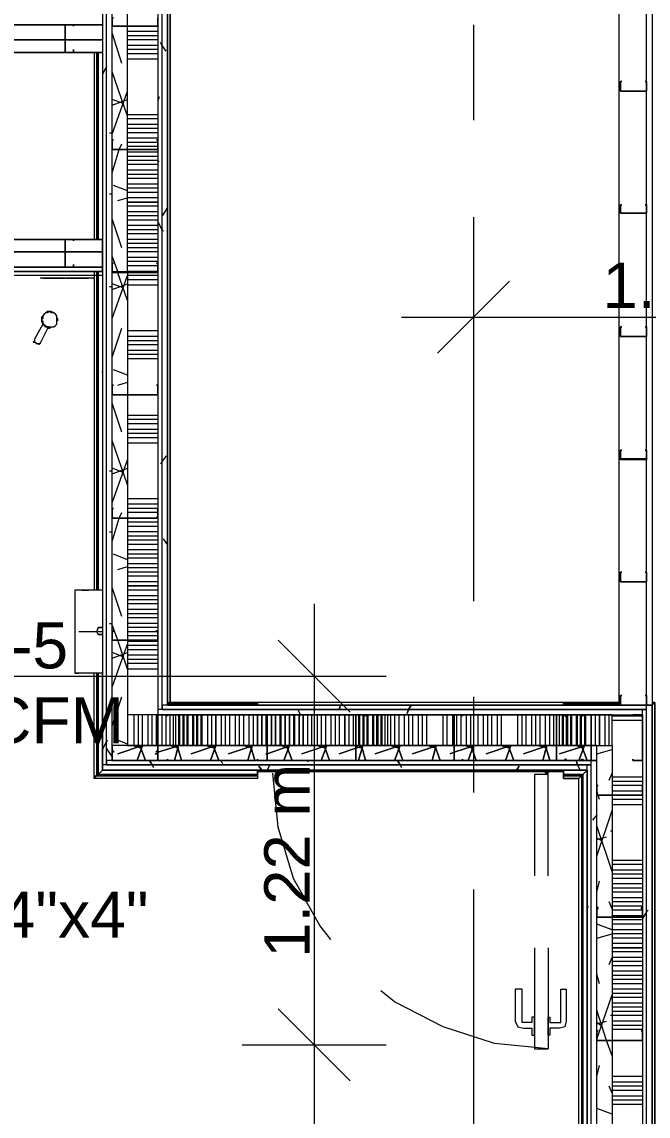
# Model space of a CAD drawing. Header units: metres. Extents: x -2 to 237, y -8 to 52.
# Drawn here: x 15.312 to 17.385, y 27.228 to 30.847 of the extents above; entities that cross this region are included whole.
import ezdxf

# ---------------------------------------------------------------- set-up
doc = ezdxf.new("R2010")
doc.units = ezdxf.units.M
doc.layers.add('HVAC - Ductos', color=5, linetype='Continuous', lineweight=0)
doc.layers.add('PDF3_Text', color=7, linetype='Continuous', lineweight=0)
doc.layers.add('PDF3_Geometry', color=7, linetype='Continuous', lineweight=0, true_color=0xaaaaaa)
doc.styles.add('PDF Helvetica', font='')
doc.styles.get('PDF Helvetica').set_extended_font_data('Helvetica')

msp = doc.modelspace()

# ---------------------------------------------------------------- linework, layer by layer
at = {"layer": 'HVAC - Ductos', "lineweight": 0}
for points in [[(16.8074, 30.1091), (16.8074, 29.8708), (16.8074, 29.6324)], [(16.9266, 29.9899), (16.8074, 29.8708), (16.6882, 29.7516)], [(16.5691, 29.8708), (18.297, 29.8708), (21.8445, 29.8708), (24.5717, 29.8708), (26.0062, 29.8708), (30.5621, 29.8708)], [(16.2803, 28.922), (16.2803, 27.4645), (16.2803, 26.117)], [(16.3995, 28.5645), (16.2803, 28.6836), (16.1611, 28.8028)], [(15.1208, 28.6836), (16.2803, 28.6836), (16.5187, 28.6836)], [(16.3995, 27.3453), (16.2803, 27.4645), (16.1611, 27.5836)], [(16.042, 27.4645), (16.2803, 27.4645), (16.5187, 27.4645)]]:
    msp.add_lwpolyline(points, dxfattribs=at)
at = {"layer": 'PDF3_Geometry', "lineweight": 0}
for points in [[(17.3803, 26.9832), (17.3803, 28.5736), (17.3665, 28.5736), (17.1832, 28.5736), (15.7762, 28.5736), (15.7762, 28.5874), (15.7762, 31.9149), (15.7762, 31.9287), (17.1832, 31.9287), (17.3665, 31.9287), (17.3803, 31.9287), (17.3803, 33.3449), (17.3803, 33.9683), (17.3803, 34.1516), (17.3803, 34.1699), (16.5095, 34.1699), (8.5207, 34.1699)], [(8.5207, 34.1516), (16.5095, 34.1516), (17.3665, 34.1516), (17.3665, 34.1012), (17.3665, 33.9683), (17.3665, 33.3449), (17.3665, 31.947), (17.2657, 31.947), (17.1832, 31.947), (15.7624, 31.947), (15.7624, 31.9287), (15.7624, 31.9149), (15.7624, 28.5874), (15.7624, 28.5736), (15.7624, 28.5553), (17.1832, 28.5553), (17.2657, 28.5553), (17.3665, 28.5553), (17.3665, 26.9832), (17.3665, 26.9649), (17.3665, 26.9512), (17.3162, 26.9512), (17.3162, 26.8503), (17.3162, 26.9512)], [(14.9878, 26.9832), (15.7074, 26.9832), (14.9878, 26.9832), (17.1832, 26.9832), (17.197, 26.9832), (17.197, 28.3903), (17.1832, 28.3903), (15.5928, 28.3903), (15.5928, 28.404), (15.5928, 28.5874), (15.5928, 31.9149), (15.5928, 32.0983), (15.5928, 32.112), (17.1832, 32.112), (17.197, 32.112), (17.197, 33.3449), (17.197, 33.9683), (17.197, 33.9866), (16.5095, 33.9866), (8.5207, 33.9866)], [(15.7624, 30.022), (15.6616, 30.022), (15.6616, 30.4254), (15.6616, 30.8333), (15.6616, 31.2366), (15.6616, 31.6445), (15.6616, 31.9149), (15.6616, 31.9333)], [(15.5791, 31.9149), (15.5791, 28.5874), (15.5791, 28.372), (17.1832, 28.372), (17.1832, 26.9832), (14.9878, 26.9832), (7.0265, 26.9832)], [(15.5791, 31.9149), (15.5791, 28.5874)], [(17.2153, 26.9832), (17.2153, 28.404), (17.197, 28.404), (17.1832, 28.404), (15.6111, 28.404), (15.6111, 28.4545), (15.6111, 28.5874), (15.6111, 31.9149)], [(16.0924, 31.9149), (15.7945, 31.9149), (15.7945, 31.9104), (15.7991, 31.9058), (15.8036, 31.9058), (15.8036, 31.9012), (16.0924, 31.9012), (16.0924, 31.9058), (16.0924, 31.9012), (15.8036, 31.9012), (15.8036, 28.5966), (16.0924, 28.5966), (16.0924, 28.592), (15.7945, 28.592)], [(17.2887, 31.9149), (17.2887, 28.5874), (17.1053, 28.5874), (17.2887, 28.5874), (17.1053, 28.5874), (17.2887, 28.5874), (17.1053, 28.5874), (17.1053, 28.5966), (16.0924, 28.5966), (16.0924, 28.5874), (15.7945, 28.5874), (15.7945, 28.592), (15.7991, 28.5966), (15.8036, 28.5966), (16.0924, 28.5966), (15.8036, 28.5966), (15.7991, 28.5966), (15.7945, 28.592), (15.7945, 28.5874), (16.0924, 28.5874), (15.7945, 28.5874), (15.7945, 28.592), (15.7991, 28.5966), (15.8036, 28.5966), (15.8036, 31.9012)], [(15.7945, 31.9149), (15.7945, 28.5874), (15.7945, 31.9149), (15.7945, 28.5874), (16.0924, 28.5874), (15.7945, 28.5874), (17.1832, 28.5874)], [(15.8036, 28.5966), (16.0924, 28.5966), (16.0924, 28.592), (15.7945, 28.592), (15.7945, 31.9104), (15.7945, 28.5874), (16.0924, 28.5874), (15.9412, 28.5874), (16.0924, 28.5874)], [(17.1053, 31.9149), (17.2887, 31.9149), (17.3665, 31.9149), (17.3803, 31.9149), (17.3987, 31.9149), (17.3803, 31.9149), (17.3987, 31.9149), (17.3987, 28.5874), (17.3803, 28.5874), (17.1832, 28.5874), (17.2887, 28.5874), (17.1053, 28.5874), (17.2153, 28.5874), (17.1053, 28.5874)], [(17.4078, 28.5966), (17.3987, 28.5966), (17.4078, 28.5966), (17.3987, 28.5966), (17.4078, 28.5966), (17.4078, 26.9832), (17.4078, 28.5966), (17.4033, 28.592), (17.3987, 28.5874), (17.3987, 26.9832), (17.3987, 28.5874), (17.3803, 28.5874), (17.3665, 28.5874), (17.2887, 28.5874), (17.3665, 28.5874), (17.3803, 28.5874), (17.3803, 31.9149)], [(12.8886, 30.8378), (15.5791, 30.8378), (12.8886, 30.8378)], [(15.5791, 30.8562), (15.5791, 30.7461)], [(16.8074, 30.8378), (16.8074, 30.5216)], [(15.7624, 30.8149), (15.6616, 30.8149)], [(15.7624, 30.8012), (15.6616, 30.8012)], [(13.4249, 30.7874), (13.8282, 30.7874), (14.2361, 30.7874), (14.6395, 30.7874), (15.0474, 30.7874), (15.4553, 30.7874), (15.5791, 30.7874), (15.4553, 30.7874), (15.0474, 30.7874), (14.6395, 30.7874), (14.2361, 30.7874), (13.8282, 30.7874), (13.4249, 30.7874)], [(15.7624, 30.7874), (15.6616, 30.7874)], [(15.7624, 30.7691), (15.6616, 30.7691)], [(12.8886, 30.7461), (15.5791, 30.7461), (12.8886, 30.7461)], [(15.5516, 30.7461), (15.5516, 30.1274)], [(15.5607, 30.7461), (15.5607, 30.1274)], [(15.7624, 30.7553), (15.6616, 30.7553)], [(15.7624, 30.7416), (15.6616, 30.7416)], [(15.7624, 30.7233), (15.6616, 30.7233)], [(15.5791, 30.7004), (15.5791, 30.3382)], [(15.7624, 30.5399), (15.6616, 30.5399)], [(15.7624, 30.5262), (15.6616, 30.5262)], [(15.7624, 30.5078), (15.6616, 30.5078)], [(15.7624, 30.4941), (15.6616, 30.4941)], [(15.7624, 30.4803), (15.6616, 30.4803)], [(15.7624, 30.462), (15.6616, 30.462)], [(15.7624, 30.4482), (15.6616, 30.4482)], [(15.7624, 30.4345), (15.6616, 30.4345)], [(15.7624, 30.4162), (15.6616, 30.4162)], [(15.7624, 30.4024), (15.6616, 30.4024)], [(15.7624, 30.3887), (15.6616, 30.3887)], [(15.7624, 30.3749), (15.6616, 30.3749)], [(15.7624, 30.3566), (15.6616, 30.3566)], [(15.7624, 30.3428), (15.6616, 30.3428)], [(15.7624, 30.3291), (15.6616, 30.3291)], [(15.7624, 30.3108), (15.6616, 30.3108)], [(15.7624, 30.297), (15.6616, 30.297)], [(15.7624, 30.2832), (15.6616, 30.2832)], [(15.7624, 30.2649), (15.6616, 30.2649)], [(15.7624, 30.2374), (15.6616, 30.2374)], [(15.7624, 30.2191), (15.6616, 30.2191)], [(15.7624, 30.2053), (15.6616, 30.2053)], [(15.7624, 30.1916), (15.6616, 30.1916)], [(16.8074, 30.2007), (16.8074, 28.9312)], [(15.7624, 30.1732), (15.6616, 30.1732)], [(15.7624, 30.1595), (15.6616, 30.1595)], [(15.7624, 30.1458), (15.6616, 30.1458)], [(15.5791, 30.0082), (12.884, 30.0082), (12.884, 30.022), (15.5791, 30.022), (12.8932, 30.022), (15.5791, 30.022), (12.8932, 30.022), (12.8932, 30.0358), (13.017, 30.0358), (12.8932, 30.0358), (12.8932, 30.0862), (12.8932, 30.1274), (15.5791, 30.1274)], [(12.8932, 30.022), (15.5791, 30.022), (15.5791, 30.1274), (12.8932, 30.1274)], [(15.7624, 30.1274), (15.6616, 30.1274)], [(15.7624, 30.1137), (15.6616, 30.1137)], [(15.7624, 30.0999), (15.6616, 30.0999)], [(15.7624, 30.0862), (15.6616, 30.0862)], [(15.7624, 30.0678), (15.6616, 30.0678)], [(15.7624, 30.0541), (15.6616, 30.0541)], [(15.7624, 30.0403), (15.6616, 30.0403)], [(15.5516, 29.9991), (15.3728, 29.9991)], [(15.382, 29.9991), (15.4553, 29.9991)], [(15.4599, 29.9991), (15.5332, 29.9991)], [(15.5516, 30.022), (15.5516, 28.9678)], [(15.5607, 30.022), (15.5607, 28.9678)], [(15.6616, 30.0174), (15.6616, 29.6141), (15.6616, 29.2062), (15.6616, 28.8028), (15.6616, 28.5874), (15.6616, 28.5553), (15.6616, 28.4545), (15.7624, 28.4545), (16.1245, 28.4545), (16.4178, 28.4545), (16.7432, 28.4545), (17.0824, 28.4545), (17.1832, 28.4545), (17.197, 28.4545), (17.2153, 28.4545), (17.2657, 28.4545), (17.2657, 28.2895), (17.2657, 27.8862), (17.2657, 27.4782), (17.2657, 27.0749)], [(15.7624, 30.0082), (15.6616, 30.0082)], [(15.5791, 29.9808), (15.5791, 28.9678), (15.5012, 28.9678), (15.4966, 28.9678), (15.492, 28.9678)], [(15.7624, 29.9945), (15.6616, 29.9945)], [(15.7624, 29.9762), (15.6616, 29.9762)], [(15.4003, 29.8341), (15.4049, 29.8341), (15.4095, 29.8387), (15.4186, 29.8387), (15.4232, 29.8432), (15.4278, 29.8478), (15.4278, 29.857), (15.4324, 29.8616), (15.4278, 29.8708), (15.4278, 29.8754), (15.4232, 29.88), (15.4186, 29.8845), (15.4095, 29.8891), (15.4049, 29.8891), (15.3958, 29.8891), (15.3912, 29.8845), (15.3866, 29.88), (15.382, 29.8754), (15.3774, 29.8708), (15.3774, 29.8616), (15.3774, 29.857), (15.382, 29.8478)], [(15.4003, 29.8387), (15.3958, 29.8387), (15.3912, 29.8387), (15.3912, 29.8432), (15.3866, 29.8432), (15.3866, 29.8478), (15.382, 29.8478), (15.3545, 29.7974), (15.3545, 29.7928), (15.3499, 29.7882), (15.3545, 29.7882), (15.3591, 29.7882), (15.3591, 29.7837), (15.3636, 29.7837), (15.3682, 29.7837), (15.3682, 29.7791), (15.3682, 29.7837), (15.3728, 29.7837)], [(15.3728, 29.7882), (15.3728, 29.7837), (15.4003, 29.8387), (15.3958, 29.8387), (15.3912, 29.8387), (15.3912, 29.8432), (15.3866, 29.8432)], [(15.7624, 29.8249), (15.6616, 29.8249)], [(15.7624, 29.8066), (15.6616, 29.8066)], [(15.7624, 29.7928), (15.6616, 29.7928)], [(15.7624, 29.7791), (15.6616, 29.7791)], [(15.7624, 29.7608), (15.6616, 29.7608)], [(15.7624, 29.747), (15.6616, 29.747)], [(15.7624, 29.7332), (15.6616, 29.7332)], [(15.7624, 29.5453), (15.6616, 29.5453)], [(15.7624, 29.5316), (15.6616, 29.5316)], [(15.7624, 29.5178), (15.6616, 29.5178)], [(15.7624, 29.4995), (15.6616, 29.4995)], [(15.7624, 29.4858), (15.6616, 29.4858)], [(15.7624, 29.472), (15.6616, 29.472)], [(15.7624, 29.4536), (15.6616, 29.4536)], [(15.7624, 29.2703), (15.6616, 29.2703)], [(15.7624, 29.252), (15.6616, 29.252)], [(15.7624, 29.2382), (15.6616, 29.2382)], [(15.7624, 29.2245), (15.6616, 29.2245)], [(15.7624, 29.2062), (15.6616, 29.2062)], [(15.7624, 29.1924), (15.6616, 29.1924)], [(15.7624, 29.1786), (15.6616, 29.1786)], [(15.7624, 29.1604), (15.6616, 29.1604)], [(15.7624, 29.1466), (15.6616, 29.1466)], [(15.7624, 29.1328), (15.6616, 29.1328)], [(15.7624, 29.1191), (15.6616, 29.1191)], [(15.7624, 29.1007), (15.6616, 29.1007)], [(15.7624, 29.087), (15.6616, 29.087)], [(15.7624, 29.0732), (15.6616, 29.0732)], [(15.7624, 29.0549), (15.6616, 29.0549)], [(15.7624, 29.0412), (15.6616, 29.0412)], [(15.7624, 29.0274), (15.6616, 29.0274)], [(15.7624, 29.0136), (15.6616, 29.0136)], [(15.7624, 28.9953), (15.6616, 28.9953)], [(15.5012, 28.9678), (15.4966, 28.9678), (15.492, 28.9678), (15.4874, 28.9678), (15.4874, 28.6928), (15.492, 28.6928), (15.4966, 28.6928), (15.5012, 28.6928), (15.4966, 28.6928), (15.492, 28.6928)], [(15.5103, 28.9678), (15.5241, 28.9678), (15.5332, 28.9678)], [(15.7624, 28.9678), (15.6616, 28.9678)], [(15.7624, 28.9495), (15.6616, 28.9495)], [(15.7624, 28.9358), (15.6616, 28.9358)], [(15.7624, 28.922), (15.6616, 28.922)], [(15.7624, 28.9036), (15.6616, 28.9036)], [(15.7624, 28.8899), (15.6616, 28.8899)], [(15.7624, 28.8762), (15.6616, 28.8762)], [(15.5607, 28.8303), (15.5653, 28.8441), (15.5791, 28.8441), (15.5653, 28.8441), (15.5607, 28.8303), (15.5653, 28.8211), (15.5791, 28.8211), (15.5653, 28.8211), (15.5607, 28.8303), (15.5195, 28.8303), (15.5012, 28.8303)], [(15.7624, 28.8578), (15.6616, 28.8578)], [(15.7624, 28.8441), (15.6616, 28.8441)], [(15.5791, 28.8303), (15.5653, 28.8303)], [(15.7624, 28.8303), (15.6616, 28.8303)], [(15.7624, 28.8166), (15.6616, 28.8166)], [(15.7624, 28.7982), (15.6616, 28.7982)], [(15.7624, 28.7845), (15.6616, 28.7845)], [(15.7624, 28.7708), (15.6616, 28.7708)], [(15.7624, 28.7524), (15.6616, 28.7524)], [(15.7624, 28.7386), (15.6616, 28.7386)], [(15.7624, 28.7249), (15.6616, 28.7249)], [(15.7624, 28.7066), (15.6616, 28.7066)], [(17.1649, 28.3536), (17.1053, 28.3536), (17.1053, 28.3582), (17.1695, 28.3582), (17.1832, 28.372), (15.5791, 28.372), (15.5653, 28.3582), (15.5791, 28.372), (15.5791, 28.6928), (15.5012, 28.6928)], [(15.5332, 28.6928), (15.5241, 28.6928), (15.5103, 28.6928)], [(15.5607, 28.6928), (15.5607, 28.3582), (15.5607, 28.6928), (15.5607, 28.3536), (15.5561, 28.3536), (15.5561, 28.349), (15.5516, 28.349), (15.5516, 28.3445), (15.5516, 28.6928)], [(15.5653, 28.6928), (15.5653, 28.3582)], [(15.5653, 28.6928), (15.5653, 28.3582)], [(17.1832, 28.3582), (17.1832, 26.9832), (17.1832, 28.372), (17.1053, 28.372), (17.1053, 28.3674), (16.0924, 28.3674), (16.0924, 28.372), (15.5791, 28.372), (15.5791, 28.3903), (15.5791, 28.5874), (15.5791, 28.3903)], [(17.3987, 28.5874), (15.7945, 28.5874), (17.3987, 28.5874)], [(16.8074, 28.6149), (16.8074, 28.2986)], [(17.3803, 28.5874), (17.3987, 28.5874)], [(15.6845, 28.4545), (15.6845, 28.5553)], [(15.6982, 28.4545), (15.6982, 28.5553)], [(15.7119, 28.4545), (15.7119, 28.5553)], [(15.7303, 28.4545), (15.7303, 28.5553)], [(15.7441, 28.4545), (15.7441, 28.5553)], [(15.7578, 28.4545), (15.7578, 28.5553)], [(15.7762, 28.4545), (15.7762, 28.5553)], [(15.7899, 28.4545), (15.7899, 28.5553)], [(15.8036, 28.4545), (15.8036, 28.5553)], [(15.8128, 28.5553), (15.8128, 28.4545)], [(15.822, 28.4545), (15.822, 28.5553)], [(15.8311, 28.5553), (15.8311, 28.4545)], [(15.8357, 28.4545), (15.8357, 28.5553)], [(15.8449, 28.5553), (15.8449, 28.4545)], [(15.8495, 28.4545), (15.8495, 28.5553)], [(15.8586, 28.5553), (15.8586, 28.4545)], [(15.8632, 28.4545), (15.8632, 28.5553)], [(15.877, 28.5553), (15.877, 28.4545)], [(15.8815, 28.4545), (15.8815, 28.5553)], [(15.8907, 28.5553), (15.8907, 28.4545)], [(15.8953, 28.4545), (15.8953, 28.5553)], [(15.9045, 28.5553), (15.9045, 28.4545)], [(15.9091, 28.4545), (15.9091, 28.5553)], [(15.9274, 28.4545), (15.9274, 28.5553)], [(15.9412, 28.4545), (15.9412, 28.5553)], [(15.9732, 28.4545), (15.9732, 28.5553)], [(15.9869, 28.4545), (15.9869, 28.5553)], [(16.0007, 28.4545), (16.0007, 28.5553)], [(16.0191, 28.4545), (16.0191, 28.5553)], [(16.0328, 28.4545), (16.0328, 28.5553)], [(16.0466, 28.4545), (16.0466, 28.5553)], [(16.0649, 28.4545), (16.0649, 28.5553)], [(16.0786, 28.4545), (16.0786, 28.5553)], [(16.1199, 28.5553), (16.1199, 28.4545)], [(16.1245, 28.4545), (16.1245, 28.5553)], [(16.1657, 28.5553), (16.1657, 28.4545)], [(16.1703, 28.4545), (16.1703, 28.5553)], [(16.2116, 28.5553), (16.2116, 28.4545)], [(16.2162, 28.4545), (16.2162, 28.5553)], [(16.2574, 28.5553), (16.2574, 28.4545)], [(16.2711, 28.5553), (16.2711, 28.4545)], [(16.2895, 28.5553), (16.2895, 28.4545)], [(16.3032, 28.5553), (16.3032, 28.4545)], [(16.317, 28.5553), (16.317, 28.4545)], [(16.3353, 28.5553), (16.3353, 28.4545)], [(16.3491, 28.5553), (16.3491, 28.4545)], [(16.3628, 28.5553), (16.3628, 28.4545)], [(16.3949, 28.5553), (16.3949, 28.4545)], [(16.4087, 28.5553), (16.4087, 28.4545)], [(16.427, 28.5553), (16.427, 28.4545)], [(16.4315, 28.4545), (16.4315, 28.5553)], [(16.4407, 28.5553), (16.4407, 28.4545)], [(16.4453, 28.4545), (16.4453, 28.5553)], [(16.4545, 28.5553), (16.4545, 28.4545)], [(16.4591, 28.4545), (16.4591, 28.5553)], [(16.4728, 28.5553), (16.4728, 28.4545)], [(16.4774, 28.4545), (16.4774, 28.5553)], [(16.4866, 28.5553), (16.4866, 28.4545)], [(16.4912, 28.4545), (16.4912, 28.5553)], [(16.5003, 28.5553), (16.5003, 28.4545)], [(16.5049, 28.4545), (16.5049, 28.5553)], [(16.5141, 28.5553), (16.5141, 28.4545)], [(16.5232, 28.4545), (16.5232, 28.5553)], [(16.5324, 28.5553), (16.5324, 28.4545)], [(16.5461, 28.5553), (16.5461, 28.4545)], [(16.5599, 28.5553), (16.5599, 28.4545)], [(16.5782, 28.5553), (16.5782, 28.4545)], [(16.592, 28.5553), (16.592, 28.4545)], [(16.6057, 28.5553), (16.6057, 28.4545)], [(16.6241, 28.5553), (16.6241, 28.4545)], [(16.6378, 28.5553), (16.6378, 28.4545)], [(16.6516, 28.5553), (16.6516, 28.4545)], [(16.7065, 28.4545), (16.7065, 28.5553)], [(16.7203, 28.4545), (16.7203, 28.5553)], [(16.7387, 28.4545), (16.7387, 28.5553)], [(16.7524, 28.4545), (16.7524, 28.5553)], [(16.7662, 28.4545), (16.7662, 28.5553)], [(16.7845, 28.4545), (16.7845, 28.5553)], [(16.7982, 28.4545), (16.7982, 28.5553)], [(16.8074, 28.5553), (16.8074, 28.4545)], [(16.8211, 28.5553), (16.8211, 28.4545)], [(16.8395, 28.5553), (16.8395, 28.4545)], [(16.8532, 28.5553), (16.8532, 28.4545)], [(16.867, 28.5553), (16.867, 28.4545)], [(16.8853, 28.5553), (16.8853, 28.4545)], [(16.8991, 28.5553), (16.8991, 28.4545)], [(16.9541, 28.4545), (16.9541, 28.5553)], [(16.9678, 28.4545), (16.9678, 28.5553)], [(16.9815, 28.4545), (16.9815, 28.5553)], [(16.9999, 28.4545), (16.9999, 28.5553)], [(17.0137, 28.4545), (17.0137, 28.5553)], [(17.0274, 28.4545), (17.0274, 28.5553)], [(17.0458, 28.4545), (17.0458, 28.5553)], [(17.0595, 28.4545), (17.0595, 28.5553)], [(17.0732, 28.4545), (17.0732, 28.5553)], [(17.0824, 28.5553), (17.0824, 28.4545)], [(17.0915, 28.4545), (17.0915, 28.5553)], [(17.1007, 28.5553), (17.1007, 28.4545)], [(17.1053, 28.4545), (17.1053, 28.5553)], [(17.1145, 28.5553), (17.1145, 28.4545)], [(17.1191, 28.4545), (17.1191, 28.5553)], [(17.1282, 28.5553), (17.1282, 28.4545)], [(17.1328, 28.4545), (17.1328, 28.5553)], [(17.1466, 28.5553), (17.1466, 28.4545)], [(17.1512, 28.4545), (17.1512, 28.5553)], [(17.1603, 28.5553), (17.1603, 28.4545)], [(17.1649, 28.4545), (17.1649, 28.5553)], [(17.1741, 28.5553), (17.1741, 28.4545)], [(17.1787, 28.4545), (17.1787, 28.5553)], [(17.197, 28.4545), (17.197, 28.5553)], [(17.2107, 28.4545), (17.2107, 28.5553)], [(17.2428, 28.4545), (17.2428, 28.5553)], [(17.2565, 28.4545), (17.2565, 28.5553)], [(17.3665, 28.5507), (17.2657, 28.5507)], [(17.3665, 28.537), (17.2657, 28.537)], [(16.0924, 28.372), (16.0924, 28.3582), (16.0924, 28.3536), (16.0924, 28.349), (16.0924, 28.3445), (15.5516, 28.3445), (15.5516, 28.349), (15.5561, 28.349), (15.5561, 28.3536), (15.5607, 28.3536), (15.5607, 28.3582), (15.5653, 28.3582), (16.0924, 28.3582), (15.5653, 28.3582), (16.0924, 28.3582), (15.5653, 28.3582), (16.0924, 28.3582), (16.0924, 28.372), (15.5791, 28.372), (15.5653, 28.3582), (16.0924, 28.3582), (15.5653, 28.3582), (16.0924, 28.3582), (15.5607, 28.3582), (16.0924, 28.3582), (16.0924, 28.3536), (15.5607, 28.3536)], [(15.5791, 28.3903), (15.5791, 28.372)], [(15.5791, 28.3903), (15.5791, 28.372)], [(17.1832, 28.372), (15.5791, 28.372), (17.1832, 28.372)], [(17.1832, 28.372), (17.1053, 28.372)], [(17.1557, 27.0107), (16.1016, 27.0107), (17.1557, 27.0107), (17.1557, 28.3445), (17.1603, 28.349), (17.1649, 28.3536), (17.1649, 26.997), (16.1016, 26.997), (17.1695, 26.997), (16.1016, 26.997), (17.1695, 26.997), (16.1016, 26.997), (17.1695, 26.997), (16.1016, 26.997), (17.1695, 26.997), (16.1016, 26.997), (17.1649, 26.997), (16.1016, 26.997), (17.1649, 26.997)], [(16.3353, 27.8128), (16.2987, 27.8586), (16.2116, 28.0145), (16.1611, 28.184), (16.1428, 28.3628)], [(17.0549, 28.0236), (17.0549, 28.3582), (17.0091, 28.3582), (17.0091, 28.0236)], [(17.0549, 28.3628), (17.0503, 28.3628), (17.0458, 28.3628), (17.0458, 28.3674), (17.0458, 28.3628), (17.0503, 28.3628), (17.0549, 28.3628), (17.0503, 28.3628), (17.0458, 28.3628), (17.0458, 28.3674), (17.0458, 28.3628), (17.0503, 28.3628), (17.0549, 28.3628), (17.0503, 28.3628), (17.0458, 28.3628), (17.0458, 28.3674), (17.0458, 28.3628), (17.0503, 28.3628), (17.0549, 28.3628), (17.0503, 28.3628), (17.0458, 28.3628), (17.0458, 28.3674), (17.0458, 28.3628), (17.0503, 28.3628), (17.0549, 28.3628), (17.0503, 28.3628), (17.0458, 28.3628), (17.0458, 28.3674), (17.0458, 28.3628), (17.0503, 28.3628), (17.0549, 28.3628), (17.0503, 28.3628), (17.0458, 28.3628), (17.0458, 28.3674), (17.0458, 28.3628), (17.0503, 28.3628), (17.0549, 28.3628), (17.0503, 28.3628), (17.0503, 28.3582), (17.0503, 28.3628), (17.0458, 28.3628), (17.0503, 28.3628), (17.0503, 28.3582), (17.0503, 28.3628), (17.0549, 28.3628), (17.0503, 28.3628), (17.0458, 28.3628), (17.0458, 28.3674), (17.0458, 28.3628), (17.0503, 28.3628), (17.0549, 28.3628), (17.0503, 28.3628), (17.0503, 28.3582), (17.0503, 28.3628), (17.0458, 28.3628), (17.0503, 28.3628), (17.0503, 28.3582), (17.0503, 28.3628), (17.0549, 28.3628), (17.0503, 28.3628), (17.0458, 28.3628), (17.0458, 28.3674), (17.0458, 28.3628), (17.0503, 28.3628), (17.0549, 28.3628), (17.0503, 28.3628), (17.0503, 28.3582), (17.0503, 28.3628), (17.0458, 28.3628), (17.0503, 28.3628), (17.0503, 28.3582), (17.0503, 28.3628), (17.0549, 28.3628), (17.0503, 28.3628), (17.0458, 28.3628), (17.0458, 28.3674), (17.0458, 28.3628), (17.0503, 28.3628), (17.0549, 28.3628), (17.0503, 28.3628), (17.0503, 28.3582), (17.0503, 28.3628), (17.0458, 28.3628), (17.0503, 28.3628), (17.0503, 28.3582), (17.0503, 28.3628), (17.0549, 28.3628), (17.0503, 28.3628), (17.0458, 28.3628), (17.0458, 28.3674), (17.0458, 28.3628), (17.0503, 28.3628), (17.0549, 28.3628), (17.0549, 28.3674), (17.0549, 28.3628), (17.0503, 28.3628), (17.0503, 28.3582), (17.0503, 28.3628), (17.0458, 28.3628), (17.0503, 28.3628), (17.0503, 28.3582), (17.0503, 28.3628), (17.0549, 28.3628), (17.0549, 28.3674), (17.0549, 28.3628), (17.0503, 28.3628), (17.0503, 28.3582), (17.0503, 28.3628), (17.0458, 28.3628), (17.0503, 28.3628), (17.0503, 28.3582), (17.0503, 28.3628), (17.0549, 28.3628), (17.0549, 28.3674), (17.0549, 28.3628), (17.0503, 28.3628), (17.0503, 28.3582), (17.0503, 28.3628), (17.0458, 28.3628), (17.0503, 28.3628), (17.0503, 28.3582), (17.0503, 28.3628), (17.0549, 28.3628), (17.0549, 28.3674), (17.0549, 28.3628), (17.0503, 28.3628), (17.0503, 28.3582), (17.0503, 28.3628), (17.0458, 28.3628), (17.0503, 28.3628), (17.0503, 28.3582), (17.0503, 28.3628), (17.0549, 28.3628), (17.0549, 28.3674)], [(17.1053, 28.3582), (17.1695, 28.3582)], [(17.1053, 28.3582), (17.1695, 28.3582)], [(17.1695, 28.3582), (17.1053, 28.3582)], [(17.1695, 28.3582), (17.1053, 28.3582)], [(17.1695, 28.3582), (17.1053, 28.3582)], [(17.1695, 28.3582), (17.1053, 28.3582)], [(17.3665, 28.349), (17.2657, 28.349)], [(17.3665, 28.3353), (17.2657, 28.3353)], [(17.3665, 28.3216), (17.2657, 28.3216)], [(17.3665, 28.3032), (17.2657, 28.3032)], [(17.3665, 28.2895), (17.2657, 28.2895)], [(17.3665, 28.2757), (17.2657, 28.2757)], [(17.3665, 28.2574), (17.2657, 28.2574)], [(17.3665, 28.074), (17.2657, 28.074)], [(17.3665, 28.0603), (17.2657, 28.0603)], [(17.3665, 28.042), (17.2657, 28.042)], [(17.3665, 28.0282), (17.2657, 28.0282)], [(17.3665, 28.0145), (17.2657, 28.0145)], [(16.8074, 27.9778), (16.8074, 26.7082)], [(17.3665, 27.9961), (17.2657, 27.9961)], [(17.3665, 27.9824), (17.2657, 27.9824)], [(17.3665, 27.9686), (17.2657, 27.9686)], [(17.3665, 27.9503), (17.2657, 27.9503)], [(17.3665, 27.9366), (17.2657, 27.9366)], [(17.3665, 27.9228), (17.2657, 27.9228)], [(17.3665, 27.909), (17.2657, 27.909)], [(17.3665, 27.8907), (17.2657, 27.8907)], [(17.3665, 27.877), (17.2657, 27.877)], [(17.3665, 27.8632), (17.2657, 27.8632)], [(17.3665, 27.8449), (17.2657, 27.8449)], [(17.3665, 27.8312), (17.2657, 27.8312)], [(17.3665, 27.8174), (17.2657, 27.8174)], [(17.3665, 27.799), (17.2657, 27.799)], [(17.0549, 27.7853), (17.0549, 27.4507), (16.8762, 27.469), (16.7065, 27.524), (16.5461, 27.6066), (16.5003, 27.6432)], [(17.0091, 27.7853), (17.0091, 27.4507), (17.0549, 27.4507)], [(17.3665, 27.7716), (17.2657, 27.7716)], [(17.3665, 27.7532), (17.2657, 27.7532)], [(17.3665, 27.7395), (17.2657, 27.7395)], [(17.3665, 27.7257), (17.2657, 27.7257)], [(17.3665, 27.7074), (17.2657, 27.7074)], [(17.3665, 27.6936), (17.2657, 27.6936)], [(17.3665, 27.6799), (17.2657, 27.6799)], [(17.3665, 27.6662), (17.2657, 27.6662)], [(17.3665, 27.6478), (17.2657, 27.6478)], [(17.3665, 27.634), (17.2657, 27.634)], [(17.3665, 27.6203), (17.2657, 27.6203)], [(17.3665, 27.602), (17.2657, 27.602)], [(17.3665, 27.5882), (17.2657, 27.5882)], [(17.3665, 27.5745), (17.2657, 27.5745)], [(17.3665, 27.5608), (17.2657, 27.5608)], [(17.3665, 27.5424), (17.2657, 27.5424)], [(17.3665, 27.5286), (17.2657, 27.5286)], [(17.3665, 27.5149), (17.2657, 27.5149)], [(17.3665, 27.359), (17.2657, 27.359)], [(17.3665, 27.3407), (17.2657, 27.3407)], [(17.3665, 27.327), (17.2657, 27.327)], [(17.3665, 27.3132), (17.2657, 27.3132)], [(17.3665, 27.2949), (17.2657, 27.2949)], [(17.3665, 27.2812), (17.2657, 27.2812)], [(17.3665, 27.2674), (17.2657, 27.2674)]]:
    msp.add_lwpolyline(points, dxfattribs=at)
for points in [[(17.2887, 28.5874), (17.1832, 28.5874), (15.7945, 28.5874), (15.7945, 31.9149), (17.1832, 31.9149), (17.2887, 31.9149)], [(15.4828, 30.8378), (15.4553, 30.8378), (15.4553, 30.7507), (15.4553, 30.7461), (15.4828, 30.7461), (15.4828, 30.7553), (15.4828, 30.7461), (15.4553, 30.7461), (15.4553, 30.7507), (15.4553, 30.8378), (15.4828, 30.8378), (15.4828, 30.8333)], [(15.7624, 30.8333), (15.7578, 30.8333), (15.6111, 30.8333), (15.6111, 30.8608), (15.6157, 30.8608), (15.6111, 30.8608), (15.6111, 30.8333), (15.7578, 30.8333), (15.7624, 30.8333), (15.7624, 30.8608)], [(15.5607, 30.1274), (15.5607, 30.7461)], [(15.5653, 30.7461), (15.5653, 30.1274)], [(15.5653, 30.1274), (15.5653, 30.7461)], [(17.3803, 30.6224), (17.3803, 30.6178), (17.2933, 30.6178), (17.2933, 30.6224), (17.2933, 30.6499), (17.2978, 30.6499), (17.2933, 30.6499), (17.2933, 30.6224), (17.2933, 30.6178), (17.3803, 30.6178), (17.3803, 30.6224), (17.3803, 30.6499)], [(17.3757, 30.6499), (17.3803, 30.6499)], [(15.7624, 30.4254), (15.7578, 30.4254), (15.6111, 30.4254), (15.6111, 30.4574), (15.6157, 30.4574), (15.6111, 30.4574), (15.6111, 30.4254), (15.7578, 30.4254), (15.7624, 30.4254), (15.7624, 30.4574)], [(15.7578, 30.4574), (15.7624, 30.4574)], [(15.6616, 30.2512), (15.7624, 30.2512)], [(17.3803, 30.2145), (17.2933, 30.2145), (17.2933, 30.242), (17.2978, 30.242), (17.2933, 30.242), (17.2933, 30.2145), (17.3803, 30.2145), (17.3803, 30.242)], [(17.3757, 30.242), (17.3803, 30.242)], [(15.4828, 30.1274), (15.4553, 30.1274), (15.4553, 30.0403), (15.4553, 30.0358), (15.4828, 30.0358), (15.4828, 30.0449), (15.4828, 30.0358), (15.4553, 30.0358), (15.4553, 30.0403), (15.4553, 30.1274), (15.4828, 30.1274), (15.4828, 30.1228)], [(15.5791, 30.0862), (15.4553, 30.0862), (15.0474, 30.0862), (14.644, 30.0862), (15.0474, 30.0862), (15.4553, 30.0862)], [(15.0795, 30.0358), (15.4553, 30.0358)], [(15.4828, 30.0358), (15.5791, 30.0358)], [(15.7624, 30.022), (15.7578, 30.0174), (15.6111, 30.0174), (15.6111, 30.022), (15.6111, 30.0495), (15.6157, 30.0495), (15.6111, 30.0495), (15.6111, 30.022), (15.7578, 30.022), (15.7624, 30.022), (15.7624, 30.0495)], [(15.7578, 30.0495), (15.7624, 30.0495)], [(15.5607, 28.9678), (15.5607, 30.022)], [(15.5653, 30.022), (15.5653, 28.9678)], [(15.5653, 28.9678), (15.5653, 30.022)], [(15.4278, 29.8478), (15.4278, 29.857), (15.4278, 29.8616), (15.4278, 29.8662), (15.4278, 29.8754), (15.4232, 29.88), (15.4186, 29.8845), (15.4095, 29.8845), (15.4049, 29.8891), (15.3958, 29.8845), (15.3912, 29.8845), (15.3866, 29.88), (15.382, 29.8754), (15.382, 29.8662), (15.3774, 29.8616), (15.382, 29.857), (15.382, 29.8478), (15.3866, 29.8432), (15.3912, 29.8387), (15.3958, 29.8387), (15.4049, 29.8387), (15.4095, 29.8387), (15.4186, 29.8387), (15.4232, 29.8432)], [(17.3803, 29.8066), (17.2933, 29.8066), (17.2933, 29.8387), (17.2978, 29.8387), (17.2933, 29.8387), (17.2933, 29.8066), (17.3803, 29.8066), (17.3803, 29.8387)], [(17.3757, 29.8387), (17.3803, 29.8387)], [(15.7624, 29.6141), (15.7578, 29.6141), (15.6111, 29.6141), (15.6111, 29.6461), (15.6157, 29.6461), (15.6111, 29.6461), (15.6111, 29.6141), (15.7578, 29.6141), (15.7624, 29.6141), (15.7624, 29.6461)], [(15.7578, 29.6461), (15.7624, 29.6461)], [(17.3803, 29.4032), (17.3803, 29.3986), (17.2933, 29.3986), (17.2933, 29.4032), (17.2933, 29.4308), (17.2978, 29.4308), (17.2933, 29.4308), (17.2933, 29.4032), (17.3803, 29.4032), (17.3803, 29.4308)], [(17.3757, 29.4308), (17.3803, 29.4308)], [(15.7624, 29.2108), (15.7624, 29.2062), (15.7578, 29.2062), (15.6111, 29.2062), (15.6111, 29.2108), (15.6111, 29.2382), (15.6157, 29.2382), (15.6111, 29.2382), (15.6111, 29.2108), (15.6111, 29.2062), (15.7578, 29.2062), (15.7624, 29.2108), (15.7624, 29.2382)], [(15.7578, 29.2382), (15.7624, 29.2382)], [(17.3803, 28.9953), (17.2933, 28.9953), (17.2933, 29.0274), (17.2978, 29.0274), (17.2933, 29.0274), (17.2933, 28.9953), (17.3803, 28.9953), (17.3803, 29.0274)], [(17.3757, 29.0274), (17.3803, 29.0274)], [(15.6616, 28.9816), (15.7624, 28.9816)], [(15.7624, 28.8028), (15.7578, 28.8028), (15.6111, 28.8028), (15.6111, 28.8349), (15.6157, 28.8349), (15.6157, 28.8303), (15.6111, 28.8303), (15.6111, 28.8028), (15.7578, 28.8028), (15.7624, 28.8028), (15.7624, 28.8303), (15.7578, 28.8303), (15.7578, 28.8349), (15.7624, 28.8349)], [(15.5653, 28.6928), (15.5653, 28.3582)], [(17.3803, 28.5874), (15.7762, 28.5874), (15.7762, 28.5736), (17.3803, 28.5736)], [(15.8724, 28.5874), (16.2208, 28.5874)], [(17.1053, 28.5966), (17.1053, 28.592), (17.2887, 28.592), (17.1053, 28.592), (17.1053, 28.5966), (17.2887, 28.5966), (17.1053, 28.5966), (17.2887, 28.5966)], [(17.3803, 28.592), (17.3803, 28.5874), (17.2933, 28.5874), (17.2933, 28.592), (17.2933, 28.6195), (17.2978, 28.6195), (17.2933, 28.6195), (17.2933, 28.592), (17.2933, 28.5874), (17.3803, 28.5874), (17.3803, 28.592), (17.3803, 28.6195)], [(17.3757, 28.6195), (17.3803, 28.6195)], [(17.3987, 28.5874), (17.4033, 28.592), (17.4078, 28.5966), (17.4033, 28.592), (17.3987, 28.5874), (17.3803, 28.5874), (17.3987, 28.5874), (17.3803, 28.5874)], [(17.2657, 28.5553), (15.6616, 28.5553), (15.6616, 28.4545), (15.7624, 28.4545), (16.1245, 28.4545), (16.4178, 28.4545), (16.7432, 28.4545), (17.0824, 28.4545), (17.197, 28.4545), (17.2657, 28.4545)], [(17.3665, 28.5736), (15.7624, 28.5736), (15.7624, 28.5553), (17.3665, 28.5553)], [(15.767, 28.404), (15.7624, 28.404), (15.7624, 28.5553), (15.767, 28.5553), (15.7945, 28.5553), (15.7945, 28.5507), (15.7945, 28.5553), (15.767, 28.5553), (15.7624, 28.5553), (15.7624, 28.404), (15.767, 28.404), (15.7945, 28.404)], [(15.9549, 28.5553), (15.9549, 28.4545)], [(16.0924, 28.5553), (16.0924, 28.4545)], [(16.0924, 28.5507), (16.0924, 28.5553)], [(16.1245, 28.5553), (16.1245, 28.404), (16.0924, 28.404), (16.0924, 28.4086), (16.0924, 28.404), (16.1245, 28.404), (16.1245, 28.5553), (16.0924, 28.5553)], [(16.1061, 28.5553), (16.1061, 28.4545)], [(16.1382, 28.5553), (16.1382, 28.4545)], [(16.152, 28.5553), (16.152, 28.4545)], [(16.1841, 28.5553), (16.1841, 28.4545)], [(16.1978, 28.5553), (16.1978, 28.4545)], [(16.2299, 28.5553), (16.2299, 28.4545)], [(16.2436, 28.5553), (16.2436, 28.4545)], [(16.3811, 28.4545), (16.3811, 28.5553)], [(16.4499, 28.5553), (16.4178, 28.5553), (16.4178, 28.404), (16.4499, 28.404), (16.4499, 28.4086), (16.4499, 28.404), (16.4178, 28.404), (16.4178, 28.5553), (16.4499, 28.5553), (16.4499, 28.5507)], [(16.7708, 28.5553), (16.7432, 28.5553), (16.7432, 28.404), (16.7708, 28.404), (16.7708, 28.4086), (16.7708, 28.404), (16.7432, 28.404), (16.7432, 28.5553), (16.7708, 28.5553), (16.7708, 28.5507)], [(17.1145, 28.5553), (17.0824, 28.5553), (17.0824, 28.404), (17.1145, 28.404), (17.1145, 28.4086), (17.1099, 28.4086), (17.1099, 28.404), (17.0824, 28.404), (17.0824, 28.5553), (17.1099, 28.5553), (17.1099, 28.5507), (17.1145, 28.5507)], [(17.197, 28.5553), (17.197, 28.404), (17.1649, 28.404), (17.1649, 28.4086), (17.1695, 28.4086), (17.1695, 28.404), (17.197, 28.404), (17.197, 28.5553), (17.1695, 28.5553), (17.1695, 28.5507), (17.1649, 28.5507), (17.1649, 28.5553)], [(17.2245, 28.5553), (17.2245, 28.4545)], [(17.3345, 28.404), (17.3665, 28.404), (17.3665, 28.5553), (17.3345, 28.5553), (17.3345, 28.5507), (17.3345, 28.5553), (17.3665, 28.5553), (17.3665, 28.404), (17.3345, 28.404), (17.3345, 28.4086)], [(15.6111, 28.404), (17.2153, 28.404), (17.2153, 28.4545), (17.197, 28.4545), (17.0824, 28.4545), (16.7432, 28.4545), (16.4178, 28.4545), (16.1245, 28.4545), (15.7624, 28.4545), (15.6111, 28.4545)], [(15.7624, 28.404), (15.7578, 28.404), (15.6111, 28.404), (15.6111, 28.4362), (15.6157, 28.4362), (15.6157, 28.4316), (15.6111, 28.4316), (15.6111, 28.404), (15.7578, 28.404), (15.7624, 28.404), (15.7624, 28.4316), (15.7578, 28.4316), (15.7578, 28.4362), (15.7624, 28.4362)], [(15.7945, 28.4086), (15.7945, 28.404)], [(15.5791, 28.372), (17.1832, 28.372), (17.1832, 28.3903), (15.5791, 28.3903)], [(17.197, 28.404), (15.5928, 28.404), (15.5928, 28.3903), (17.197, 28.3903)], [(16.2208, 28.372), (15.8724, 28.372)], [(17.1053, 28.372), (17.1053, 28.3582), (17.1053, 28.3536), (17.1649, 28.3536), (17.1603, 28.349), (17.1557, 28.3445), (17.1053, 28.3445), (17.1053, 28.349), (17.1053, 28.3536), (17.1053, 28.349), (17.1053, 28.3445), (17.1557, 28.3445), (17.1603, 28.349), (17.1649, 28.3536), (17.1695, 28.3582), (17.1053, 28.3582), (17.1695, 28.3582), (17.1053, 28.3582), (17.1695, 28.3582), (17.1053, 28.3582)], [(17.1695, 28.3582), (17.1695, 26.997), (17.1695, 28.3582), (17.1695, 26.997), (17.1695, 28.3582), (17.1695, 26.997), (17.1695, 28.3582), (17.1832, 28.372)], [(15.5607, 28.3536), (16.0924, 28.3536), (16.0924, 28.349), (16.0924, 28.3445), (15.5516, 28.3445), (15.5516, 28.349), (15.5561, 28.349), (15.5561, 28.3536)], [(15.5607, 28.3582), (16.0924, 28.3582)], [(17.2153, 28.3216), (17.2153, 28.294), (17.2153, 28.2895), (17.3665, 28.2895), (17.3665, 28.294), (17.3665, 28.3216), (17.362, 28.3216), (17.3665, 28.3216), (17.3665, 28.294), (17.3665, 28.2895), (17.2153, 28.2895), (17.2153, 28.294), (17.2153, 28.3216), (17.2199, 28.3216)], [(17.2153, 27.9182), (17.2153, 27.8862), (17.3665, 27.8862), (17.3665, 27.9182), (17.362, 27.9182), (17.362, 27.9136), (17.3665, 27.9136), (17.3665, 27.8862), (17.2153, 27.8862), (17.2153, 27.9136), (17.2199, 27.9136), (17.2199, 27.9182)], [(17.2657, 27.7853), (17.3665, 27.7853)], [(16.9678, 27.5378), (16.9678, 27.5424), (16.9678, 27.6478), (16.9449, 27.6478), (16.9449, 27.5424), (16.9541, 27.524), (16.9724, 27.5195), (16.9999, 27.5195), (16.9999, 27.4966), (17.0091, 27.4966), (17.0091, 27.5562), (16.9999, 27.5562), (16.9999, 27.5378), (16.9724, 27.5378)], [(17.0961, 27.5378), (17.0961, 27.5424), (17.0961, 27.6478), (17.1145, 27.6478), (17.1145, 27.5424), (17.1099, 27.524), (17.0915, 27.5195), (17.0595, 27.5195), (17.0595, 27.4966), (17.0549, 27.4966), (17.0549, 27.5562), (17.0595, 27.5562), (17.0595, 27.5378), (17.0915, 27.5378)], [(17.2153, 27.5103), (17.2153, 27.4828), (17.2153, 27.4782), (17.3665, 27.4782), (17.3665, 27.4828), (17.3665, 27.5103), (17.362, 27.5103), (17.3665, 27.5103), (17.3665, 27.4828), (17.3665, 27.4782), (17.2153, 27.4782), (17.2153, 27.4828), (17.2153, 27.5103), (17.2199, 27.5103)]]:
    msp.add_lwpolyline(points, close=True, dxfattribs=at)
at = {"layer": 'PDF3_Geometry', "color": 254, "lineweight": 0, "true_color": 0xdddddd}
for points in [[(15.6432, 30.7095), (15.6111, 30.8104)], [(15.6616, 30.5354), (15.6111, 30.682)], [(15.6111, 30.4757), (15.6616, 30.6178)], [(15.6478, 30.5766), (15.6111, 30.5903)], [(15.6111, 30.572), (15.6616, 30.5903)], [(15.6111, 30.3474), (15.6341, 30.4254), (15.6432, 30.4437)], [(15.6616, 30.2878), (15.6157, 30.3062)], [(15.6295, 30.2558), (15.6616, 30.2649)], [(15.6432, 30.0999), (15.6111, 30.1961)], [(15.6295, 30.022), (15.6111, 30.0724)], [(15.6111, 29.8662), (15.6616, 30.0082)], [(15.6616, 29.9257), (15.6295, 30.0174)], [(15.6478, 29.967), (15.6111, 29.9808)], [(15.6111, 29.9624), (15.6616, 29.9808)], [(15.6111, 29.7378), (15.6432, 29.8341)], [(15.6616, 29.6782), (15.6157, 29.6966)], [(15.6295, 29.6461), (15.6616, 29.6553)], [(15.6432, 29.4903), (15.6111, 29.5866)], [(15.6616, 29.3162), (15.6111, 29.4628)], [(15.6111, 29.2566), (15.6616, 29.3986)], [(15.6478, 29.3574), (15.6111, 29.3711)], [(15.6111, 29.3528), (15.6616, 29.3711)], [(15.6111, 29.1282), (15.6341, 29.2062), (15.6432, 29.2245)], [(15.6616, 29.0686), (15.6157, 29.087)], [(15.6295, 29.0366), (15.6616, 29.0458)], [(15.6432, 28.8808), (15.6111, 28.977)], [(15.6616, 28.7066), (15.6295, 28.8028), (15.6111, 28.8532)], [(15.6111, 28.647), (15.6616, 28.7891)], [(15.6478, 28.7478), (15.6111, 28.7616)], [(15.6111, 28.7432), (15.6616, 28.7616)], [(15.6111, 28.5186), (15.6432, 28.6149)], [(15.6616, 28.459), (15.6157, 28.4774)], [(17.2153, 28.427), (17.2657, 28.4407)], [(17.2565, 28.3399), (17.2657, 28.3628)], [(17.2245, 28.2757), (17.2199, 28.2895), (17.2153, 28.3078)], [(17.2153, 28.0878), (17.2657, 28.239)], [(17.2657, 28.0374), (17.2153, 28.1886)], [(17.2657, 28.1703), (17.2611, 28.1703)], [(17.2153, 28.1428), (17.2474, 28.152)], [(17.2337, 28.1382), (17.2153, 28.1474)], [(17.2153, 27.9686), (17.2245, 28.0053)], [(17.2657, 27.9136), (17.2565, 27.9366)], [(17.2657, 27.8449), (17.2153, 27.8632)], [(17.2153, 27.8174), (17.2657, 27.8312)], [(17.2565, 27.7303), (17.2657, 27.7532)], [(17.2245, 27.6662), (17.2153, 27.6982)], [(17.2153, 27.4782), (17.2153, 27.4828), (17.2657, 27.6295)], [(17.2657, 27.4278), (17.2474, 27.4782), (17.2153, 27.579)], [(17.2153, 27.5332), (17.2474, 27.5424)], [(17.2291, 27.5286), (17.2153, 27.5378)], [(17.2657, 27.5608), (17.2611, 27.5608)], [(17.2153, 27.359), (17.2245, 27.3957)], [(17.2657, 27.304), (17.2565, 27.327)], [(17.2657, 27.2353), (17.2153, 27.2536)]]:
    msp.add_lwpolyline(points, dxfattribs=at)
at = {"layer": 'PDF3_Geometry', "color": 254, "lineweight": 0, "true_color": 0xeaeaea}
for points in [[(15.7899, 30.7507), (15.7762, 30.7691), (15.7716, 30.7783)], [(15.5928, 30.7004), (15.5791, 30.6728)], [(15.767, 30.5995), (15.7624, 30.5858)], [(15.602, 30.4803), (15.6111, 30.4803)], [(15.767, 30.3841), (15.7624, 30.3887)], [(15.602, 30.2787), (15.6111, 30.2787)], [(15.7945, 30.2328), (15.7762, 30.2053)], [(15.7807, 30.155), (15.7762, 30.1595), (15.7624, 30.187)], [(15.602, 29.9716), (15.6111, 29.9716)], [(15.5791, 29.6874), (15.5791, 29.692)], [(15.7899, 29.4124), (15.7762, 29.3941), (15.7716, 29.3849)], [(15.602, 29.362), (15.6111, 29.362)], [(15.602, 29.1604), (15.6111, 29.1604)], [(15.7945, 29.1191), (15.7807, 29.1374)], [(15.602, 28.8578), (15.6111, 28.8578)], [(15.5974, 28.4682), (15.5928, 28.4682), (15.5791, 28.4407)], [(15.6111, 28.4178), (15.5928, 28.4453)], [(17.2153, 28.2253), (17.2016, 28.207)], [(17.1878, 27.9182), (17.1832, 27.9274)], [(17.3849, 27.909), (17.3803, 27.9045), (17.3665, 27.8816)]]:
    msp.add_lwpolyline(points, dxfattribs=at)
at = {"layer": 'PDF3_Geometry', "color": 254, "lineweight": 0, "true_color": 0xd2d2d2}
for points in [[(15.7028, 30.0174), (15.7028, 30.022)], [(15.7624, 28.4499), (15.7624, 28.4545)]]:
    msp.add_lwpolyline(points, dxfattribs=at)
at = {"layer": 'PDF3_Geometry', "color": 254, "lineweight": 0, "true_color": 0xeaeaea}
for points in [[(16.3628, 28.5736), (16.3674, 28.5874)], [(16.5874, 28.5599), (16.592, 28.5736), (16.6012, 28.5874), (16.592, 28.5736)], [(16.2253, 28.5736), (16.2345, 28.5553)], [(15.7349, 28.404), (15.7441, 28.3903), (15.7486, 28.3812), (15.7441, 28.3903)], [(15.9686, 28.404), (15.9778, 28.3949)], [(16.097, 28.3858), (16.1061, 28.372)], [(16.1336, 28.3903), (16.1382, 28.3903), (16.1336, 28.3903), (16.1245, 28.372)], [(16.2574, 28.3995), (16.2619, 28.404)], [(16.5553, 28.404), (16.5645, 28.3903), (16.5691, 28.3812), (16.5645, 28.3903)], [(16.9495, 28.372), (16.9587, 28.3858)], [(17.1466, 28.404), (17.1512, 28.3903), (17.1603, 28.372), (17.1512, 28.3903)]]:
    msp.add_lwpolyline(points, close=True, dxfattribs=at)
at = {"layer": 'PDF3_Geometry', "color": 254, "lineweight": 0, "true_color": 0xdddddd}
for points in [[(15.7119, 28.4545), (15.6295, 28.427), (15.7119, 28.4545), (15.6936, 28.404)], [(15.6799, 28.4545), (15.7074, 28.4453)], [(15.7028, 28.4545), (15.7211, 28.404)], [(15.8357, 28.4545), (15.7624, 28.4316)], [(15.8036, 28.4545), (15.8311, 28.4453)], [(15.8311, 28.4545), (15.8174, 28.404)], [(15.8266, 28.4545), (15.8403, 28.404)], [(15.9549, 28.4545), (15.8724, 28.427), (15.9549, 28.4545), (15.9366, 28.404)], [(15.9228, 28.4545), (15.9503, 28.4453)], [(15.9458, 28.4545), (15.9641, 28.404)], [(16.0786, 28.4545), (15.9961, 28.427)], [(16.0466, 28.4545), (16.0741, 28.4453)], [(16.0741, 28.4545), (16.0603, 28.404)], [(16.0695, 28.4545), (16.0832, 28.404)], [(16.2024, 28.4545), (16.1245, 28.427), (16.1199, 28.427), (16.1245, 28.427)], [(16.1703, 28.4545), (16.1932, 28.4453)], [(16.1978, 28.4545), (16.1795, 28.404)], [(16.1886, 28.4545), (16.207, 28.404)], [(16.3216, 28.4545), (16.2391, 28.427), (16.3216, 28.4545), (16.3032, 28.404)], [(16.2895, 28.4545), (16.317, 28.4453)], [(16.3124, 28.4545), (16.3307, 28.404)], [(16.4453, 28.4545), (16.4178, 28.4453), (16.3628, 28.427), (16.4178, 28.4453)], [(16.4132, 28.4545), (16.4178, 28.4545)], [(16.4178, 28.4499), (16.4407, 28.4453)], [(16.4407, 28.4545), (16.427, 28.404)], [(16.4361, 28.4545), (16.4499, 28.404)], [(16.5645, 28.4545), (16.482, 28.427), (16.5645, 28.4545), (16.5461, 28.404)], [(16.5324, 28.4545), (16.5599, 28.4453)], [(16.5553, 28.4545), (16.5737, 28.404)], [(16.6882, 28.4545), (16.6057, 28.427)], [(16.6561, 28.4545), (16.6837, 28.4453)], [(16.6837, 28.4545), (16.6699, 28.404)], [(16.6791, 28.4545), (16.6974, 28.404)], [(16.8119, 28.4545), (16.7432, 28.4316), (16.7295, 28.427), (16.7432, 28.4316)], [(16.7799, 28.4545), (16.8028, 28.4453)], [(16.8074, 28.4545), (16.7891, 28.404)], [(16.7982, 28.4545), (16.8165, 28.404)], [(16.9311, 28.4545), (16.8487, 28.427), (16.9311, 28.4545), (16.9128, 28.404)], [(16.8991, 28.4545), (16.9266, 28.4453)], [(16.922, 28.4545), (16.9403, 28.404)], [(17.0549, 28.4545), (16.9724, 28.427)], [(17.0228, 28.4545), (17.0503, 28.4453)], [(17.0503, 28.4545), (17.0366, 28.404)], [(17.0458, 28.4545), (17.0595, 28.404)], [(17.1787, 28.4545), (17.0915, 28.427)], [(17.1466, 28.4545), (17.1695, 28.4453)], [(17.1741, 28.4545), (17.1557, 28.404)], [(17.1649, 28.4545), (17.1832, 28.404)], [(15.7624, 28.427), (15.7532, 28.427)]]:
    msp.add_lwpolyline(points, close=True, dxfattribs=at)

# ---------------------------------------------------------------- texts
at = {"layer": 'PDF3_Text', "lineweight": 0, "attachment_point": 4, "style": 'PDF Helvetica'}
for s, insert, char_height in [('1.49 m', (17.2344, 29.975), 0.15008), ('CD-5', (14.9701, 28.7839), 0.15195), ('400 CFM', (14.7776, 28.5364), 0.15195), ('FD-24"x4"-24"x4"', (14.0855, 27.8947), 0.151954)]:
    msp.add_mtext(s, dxfattribs=dict(at, insert=insert, char_height=char_height))
at = {"layer": 'PDF3_Text', "lineweight": 0, "insert": (16.1896, 27.7523), "char_height": 0.15008, "attachment_point": 4, "rotation": 90, "style": 'PDF Helvetica'}
msp.add_mtext('1.22 m', dxfattribs=at)

doc.saveas('drawing.dxf')
